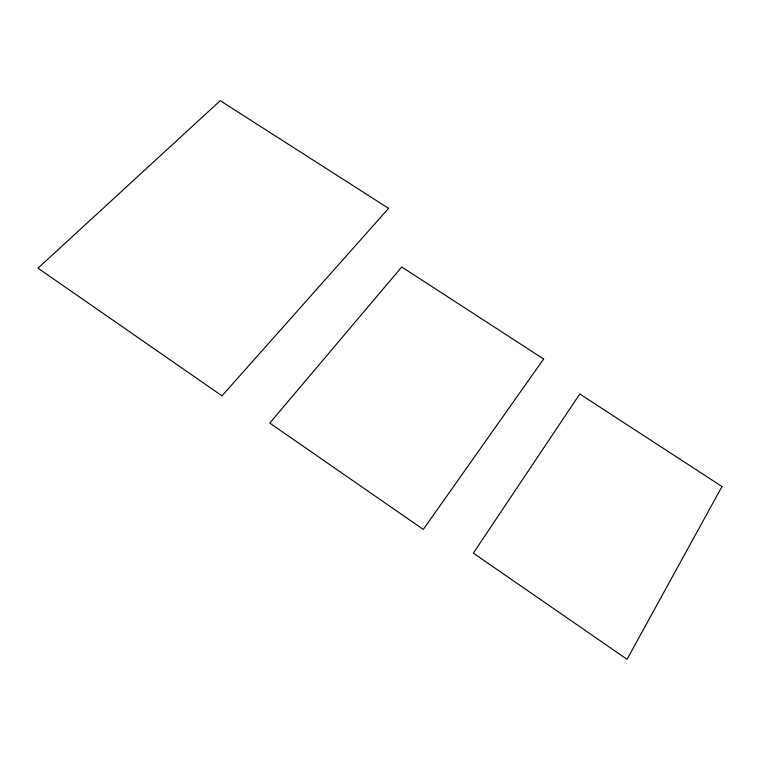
<?xml version="1.0" encoding="UTF-8"?>
<svg xmlns="http://www.w3.org/2000/svg" width="760" height="760" viewBox="0 0 760 760"><rect width="100%" height="100%" fill="white"/><g stroke="black" fill="none" stroke-linecap="round" stroke-linejoin="round"><path stroke-width="1.14" d="M722 486.514L627.047 659.309L473.356 553.137L579.775 394.003L722 486.514M543.637 359.014L423.272 529.406L269.791 423.092L401.717 266.978L543.637 359.014M388.607 208.364L221.986 395.837L38 268.185L220.229 100.69L388.607 208.364"/></g></svg>
